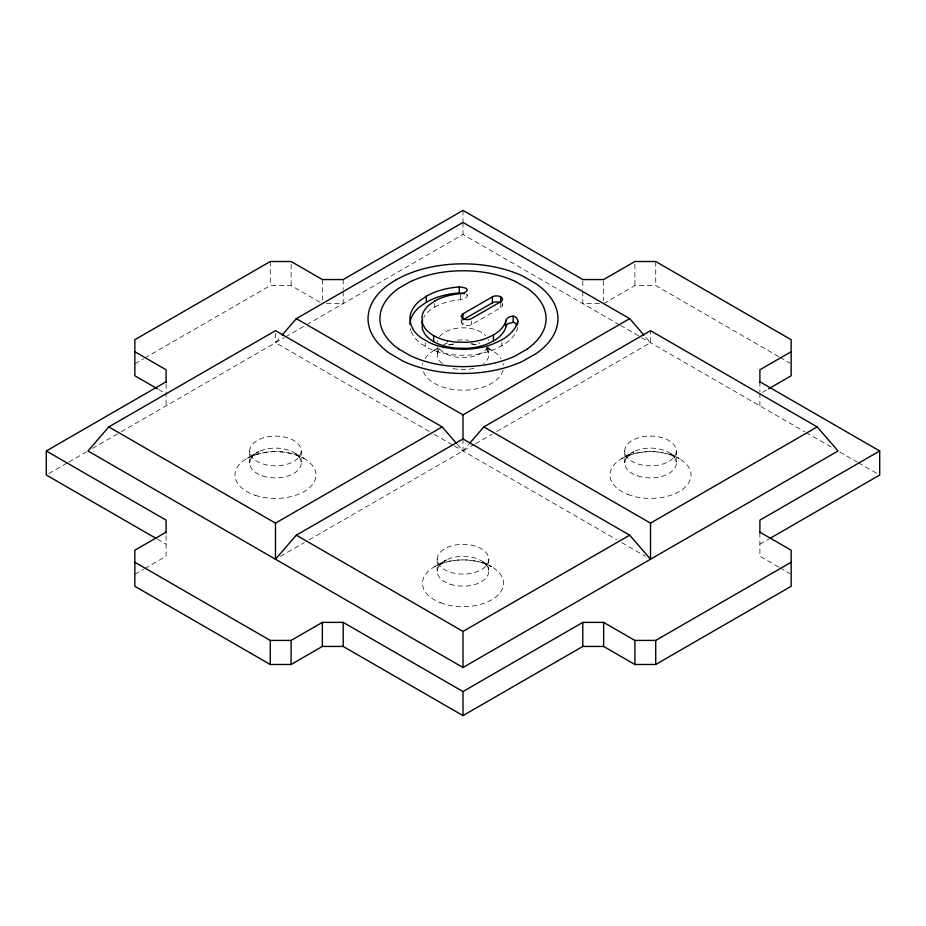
<?xml version="1.0" encoding="UTF-8"?>
<svg xmlns="http://www.w3.org/2000/svg" width="926" height="926" viewBox="0 0 926 926"><rect width="100%" height="100%" fill="white"/><g stroke="black" fill="none" stroke-linecap="round" stroke-linejoin="round"><path stroke-width="0.69" stroke-dasharray="4.63 3.47" d="M434.711 307.096A43.869 25.326 0 0 1 460.627 299.758L462.838 299.387A8.878 5.128 0 0 0 465.002 298.496L466.889 296.841A5.973 3.449 0 0 0 467.202 295.591L467.202 293.588M301.263 450.974A25.778 14.885 0 0 1 262.59 463.857A25.778 14.885 0 0 1 262.59 438.079A25.778 14.885 0 0 1 301.263 450.974L301.216 462.051L299.202 457.155L294.468 452.93L304.133 458.486C286.585 449.341 264.385 449.341 246.837 458.486L258.863 451.622C254.5 453.786 250.078 457.467 249.707 462.687L249.707 450.974M488.766 346.868L488.731 353.79L486.717 348.894M488.778 559.235A25.778 14.885 0 0 1 450.105 572.118A25.778 14.885 0 0 1 450.105 546.34A25.778 14.885 0 0 1 488.778 559.235L488.731 570.312L486.717 565.416L481.983 561.191L491.648 566.747C474.1 557.602 451.9 557.602 434.352 566.747L446.378 559.883L438.878 566.006L437.222 570.948L437.222 559.235M676.293 450.974A25.778 14.885 0 0 1 637.62 463.857A25.778 14.885 0 0 1 637.62 438.079A25.778 14.885 0 0 1 676.293 450.974L676.246 462.051L674.232 457.155L669.498 452.93L679.163 458.486C661.615 449.341 639.415 449.341 621.867 458.486L633.893 451.622L626.393 457.745L624.737 462.687L624.737 450.974M438.878 349.484L437.222 354.426L437.222 346.613M429.247 431.481L275.485 342.713L280.219 337.238M457.317 444.411L463 450.974L468.683 444.411M134.849 363.756L143.542 358.744M144.792 358.026L270.276 285.578L291.111 285.578L321.114 302.895M48.8 473.591L67.517 462.78M68.767 462.062L86.234 451.969M92.473 448.369L119.929 432.523M121.179 431.805L284.236 337.654M285.486 336.937L305.487 325.385M306.738 324.667L463 234.452L619.262 324.667M461.958 320.685A5.926 3.426 0 0 0 463.706 325.026A5.926 3.426 0 0 0 471.403 324.69L500.781 307.721A5.926 3.426 0 0 0 502.251 304.318M443.288 345.143L446.378 343.361M134.849 574.27L143.599 569.212M144.85 568.495L166.101 556.225L166.101 534.29M603.636 303.612L634.889 285.578L655.724 285.578L778.731 356.591M280.485 556.341L304.237 542.636M309.238 539.742L474.251 444.48M475.501 443.751L491.752 434.375M496.753 431.481L650.515 342.713L650.515 330.686M762.399 392.392L767.399 389.499M759.899 544.199L768.638 539.152M437.963 348.164L434.352 350.225L438.033 348.489M517.854 327.144A55.734 32.178 0 0 1 501.823 345.838L493.245 349.924M448.763 344.935L455.094 343.824M326.531 303.612L343.199 303.612L343.199 290.88M599.469 303.612L582.801 303.612L582.801 290.88M470.906 343.824L477.237 344.935M486.74 347.898L491.648 350.225L486.821 347.447M411.156 331.427L413.598 336.219A51.914 29.979 0 0 0 421.596 344.125L429.317 348.581A51.914 29.979 0 0 0 443.01 353.2L452.999 354.832L463.324 355.318A55.259 31.901 0 0 0 493.245 349.924M779.97 357.309L789.913 363.038M620.513 325.385L640.514 336.937M641.764 337.654L804.821 431.805M806.071 432.523L833.527 448.369M839.766 451.969L857.233 462.062M858.483 462.78L877.2 473.591M778.65 567.048L759.899 556.225L759.899 532.172M779.9 567.777L789.901 573.541M434.248 434.375L452.999 445.198M454.249 445.915L616.762 539.742M621.763 542.636L645.515 556.341M158.601 389.499L163.601 392.392M157.362 539.152L166.101 544.199M466.415 294.491L467.202 295.591M645.781 337.238L650.515 342.713M410.322 328.475L410.774 330.443M759.899 381.801L759.899 391.71M759.899 393.122L759.899 405.866M655.724 261.514L655.724 285.578M634.889 264.35L634.889 285.578M603.636 280.972L603.636 300.788M582.801 280.972L582.801 289.468M502.505 303.288L502.505 305.291M501.846 342.238L501.846 345.849M500.781 304.11L500.781 307.721M471.392 321.079L471.392 324.679M463 210.387L463 221.708M463 222.425L463 234.452M463 322.271L463 324.679M463 438.947L463 450.974M461.264 319.25L461.264 322.248M460.627 294.977L460.627 299.793M434.699 303.473L434.699 307.085L429.143 310.974A43.522 25.129 0 0 0 423.726 317.525M425.254 342.863L425.254 346.463M343.199 279.559L343.199 289.468M322.364 279.559L322.364 300.788M291.111 264.35L291.111 285.578M275.485 333.348L275.485 342.713M270.276 261.514L270.276 285.578M166.101 383.931L166.101 405.866M487.736 346.903A25.778 14.885 0 0 1 464.84 357.552A25.778 14.885 0 0 1 439.549 348.894M437.28 341.648A25.778 14.885 0 0 1 437.477 340.594M439.549 336.532A25.778 14.885 0 0 1 462.074 327.839A25.778 14.885 0 0 1 485.629 335.571M488.187 339.541A25.778 14.885 0 0 1 488.523 340.594M486.451 348.558A25.778 14.885 0 0 1 483.638 363.663M473.707 368.282A25.778 14.885 0 0 1 452.293 368.282M442.362 363.663A25.778 14.885 0 0 1 439.549 348.558M446.112 343.488A25.778 14.885 0 0 1 447.547 342.828M457.525 340.189A25.778 14.885 0 0 1 468.475 340.189M478.453 342.828A25.778 14.885 0 0 1 479.888 343.488M503.107 370.099A40.512 23.393 0 0 1 463 390.159A40.512 23.393 0 0 1 422.893 370.099M422.592 365.099A40.512 23.393 0 0 1 422.893 363.443M425.046 358.594A40.512 23.393 0 0 1 436.47 349.09M448.844 344.854A40.512 23.393 0 0 1 454.388 343.916M471.612 343.916A40.512 23.393 0 0 1 477.156 344.854M487.284 348.049A40.512 23.393 0 0 1 500.954 358.594M503.107 363.443A40.512 23.393 0 0 1 503.408 365.099M637.62 475.895A25.778 14.885 0 0 0 676.293 463A25.778 14.885 0 0 0 637.62 450.105A25.778 14.885 0 0 0 637.62 475.895M450.105 584.156A25.778 14.885 0 0 0 488.778 571.261A25.778 14.885 0 0 0 450.105 558.366A25.778 14.885 0 0 0 450.105 584.156M262.59 475.895A25.778 14.885 0 0 0 301.263 463A25.778 14.885 0 0 0 262.59 450.105A25.778 14.885 0 0 0 262.59 475.895M255.229 495.283A40.512 23.393 0 0 0 315.998 475.026A40.512 23.393 0 0 0 255.229 454.77A40.512 23.393 0 0 0 255.229 495.283M440.29 602.664A40.512 23.393 0 0 0 503.408 584.954A40.512 23.393 0 0 0 445.302 562.256A40.512 23.393 0 0 0 440.29 602.664M627.805 494.403A40.512 23.393 0 0 0 690.923 476.693A40.512 23.393 0 0 0 632.817 453.995A40.512 23.393 0 0 0 627.805 494.403"/><path stroke-width="1.39" d="M456.368 443.311L442.165 426.909L275.485 330.686L108.805 426.909L87.97 450.974L463 667.496L838.03 450.974L817.195 426.909L650.515 330.686L483.835 426.909L469.632 443.311M282.117 335.05L296.32 318.648L463 222.425L629.68 318.648L643.883 335.05M483.835 426.909L650.515 523.144L650.515 559.235L629.68 535.17L463 438.947L296.32 535.17L275.485 559.235L275.485 523.144L442.165 426.909M527.426 348.928L515.423 355.862A82.923 47.874 0 0 1 410.612 355.839L398.562 348.928M434.699 301.066L429.143 304.967A43.522 25.129 0 0 0 422.036 316.136L422.418 323.139L424.606 327.642A40.154 23.185 0 0 0 433.623 335.606A40.188 23.196 0 0 0 447.42 340.814M156.112 538.434L46.3 475.026L46.3 450.974L166.101 381.801M462.988 313.821L492.377 296.852A5.926 3.426 0 0 1 500.758 296.864A5.926 3.426 0 0 1 500.781 301.702L471.392 318.671A5.926 3.426 0 0 1 463.023 318.671A5.926 3.426 0 0 1 463.012 313.845L462.988 318.625M462.988 319.829L492.377 302.86A5.926 3.426 0 0 1 500.306 302.64M166.101 532.172L134.849 550.206L134.849 586.297L270.276 664.486L291.111 664.486L322.364 646.441L343.199 646.441L463 715.613L582.801 646.441L603.636 646.441L634.889 664.486L655.724 664.486L791.151 586.297L791.151 550.206L759.899 532.172M296.32 318.648L463 414.883L629.68 318.648M134.849 562.244L270.276 640.422L291.111 640.422L322.364 622.388L343.199 622.388L463 691.548L582.801 622.388L603.636 622.388L634.889 640.422L655.724 640.422L791.151 562.244M791.151 351.73L759.899 369.775L759.899 382.507M768.649 388.781L791.151 375.794L791.151 339.703L655.724 261.514L634.889 261.514L603.636 279.559L582.801 279.559L463 210.387L343.199 279.559L322.364 279.559L291.111 261.514L270.276 261.514L134.849 339.703L134.849 375.794L157.351 388.781M296.32 535.17L463 631.405L629.68 535.17M650.515 523.144L817.195 426.909M769.876 538.434L879.7 475.026L879.7 450.974L759.899 520.134L759.899 532.878M506.059 320.246A43.985 25.396 0 0 1 493.419 334.98L486.682 338.187A43.499 25.118 0 0 1 467.329 342.296L455.21 342.076L447.42 340.814M506.059 326.265A43.985 25.396 0 0 1 493.419 340.988L486.682 344.206A43.499 25.118 0 0 1 467.329 348.315L455.21 348.095L447.42 346.822A40.188 23.196 0 0 1 433.623 341.613A40.154 23.185 0 0 1 424.606 333.649L422.418 329.158L422.036 322.155A43.522 25.129 0 0 1 422.684 319.829M410.565 281.458L398.55 288.391A82.912 47.874 0 0 0 398.608 348.905M517.808 323.533L517.773 320.905A24.435 14.11 0 0 0 517.379 319.528C516.303 315.419 511.129 315.477 508.258 317.618A10.29 5.938 0 0 0 506.742 318.949C505.214 320.431 505.214 328.614 506.742 324.957A10.29 5.938 0 0 1 508.258 323.637L513.872 322.202L517.194 325.095M426.342 296.251A55.757 32.19 0 0 1 459.261 286.944L459.597 286.991A19.168 11.066 0 0 1 461.738 287.176L465.894 288.183L467.202 289.583A5.973 3.449 0 0 1 466.889 290.822L465.002 292.489A8.878 5.128 0 0 1 462.838 293.368L460.627 293.774A43.869 25.326 0 0 0 434.711 301.077M426.342 302.258A55.757 32.19 0 0 1 459.261 292.963L459.979 293.033A19.481 11.251 0 0 1 461.738 293.195L464.62 293.739M515.435 281.458L527.45 288.391A82.935 47.886 0 0 1 527.392 348.905M759.899 381.801L879.7 450.974M134.849 351.73L166.101 369.775L166.101 382.507M108.805 426.909L275.485 523.144M46.3 450.974L166.101 520.134L166.101 532.878M655.724 640.422L655.724 664.486M634.889 640.422L634.889 664.486M603.636 622.388L603.636 646.441M582.801 622.388L582.801 646.441M513.178 316.136L513.178 322.155M500.758 296.864L500.758 302.871M493.442 334.98L493.442 341M492.377 296.852L492.377 302.86M463 414.883L463 439.422M463 631.405L463 667.496M463 691.548L463 715.613M459.261 286.967L459.261 292.986M433.623 335.606L433.623 341.613M343.199 622.388L343.199 646.441M322.364 622.388L322.364 646.441M291.111 640.422L291.111 664.486M270.276 640.422L270.276 664.486M517.854 321.125A55.734 32.178 0 0 1 501.823 339.83L493.245 343.916A55.259 31.901 0 0 1 463.324 349.31L452.999 348.813L443.01 347.181A51.914 29.979 0 0 1 429.317 342.562L421.596 338.106A51.914 29.979 0 0 1 413.598 330.2L410.774 324.436L409.917 318.475A55.259 31.901 0 0 1 419.27 301.205L426.319 296.239L426.319 302.246L419.258 307.212A55.259 31.901 0 0 0 409.905 324.482M410.716 281.527A82.935 47.886 0 0 1 515.516 281.539M395.865 279.907L389.348 284.062A94.776 54.715 0 0 0 389.418 353.223L403.088 361.175A94.776 54.715 0 0 0 522.889 361.14L536.652 353.234A94.753 54.703 0 0 0 536.605 284.085L522.924 276.145A94.788 54.727 0 0 0 403.111 276.168L395.865 279.907"/></g></svg>
